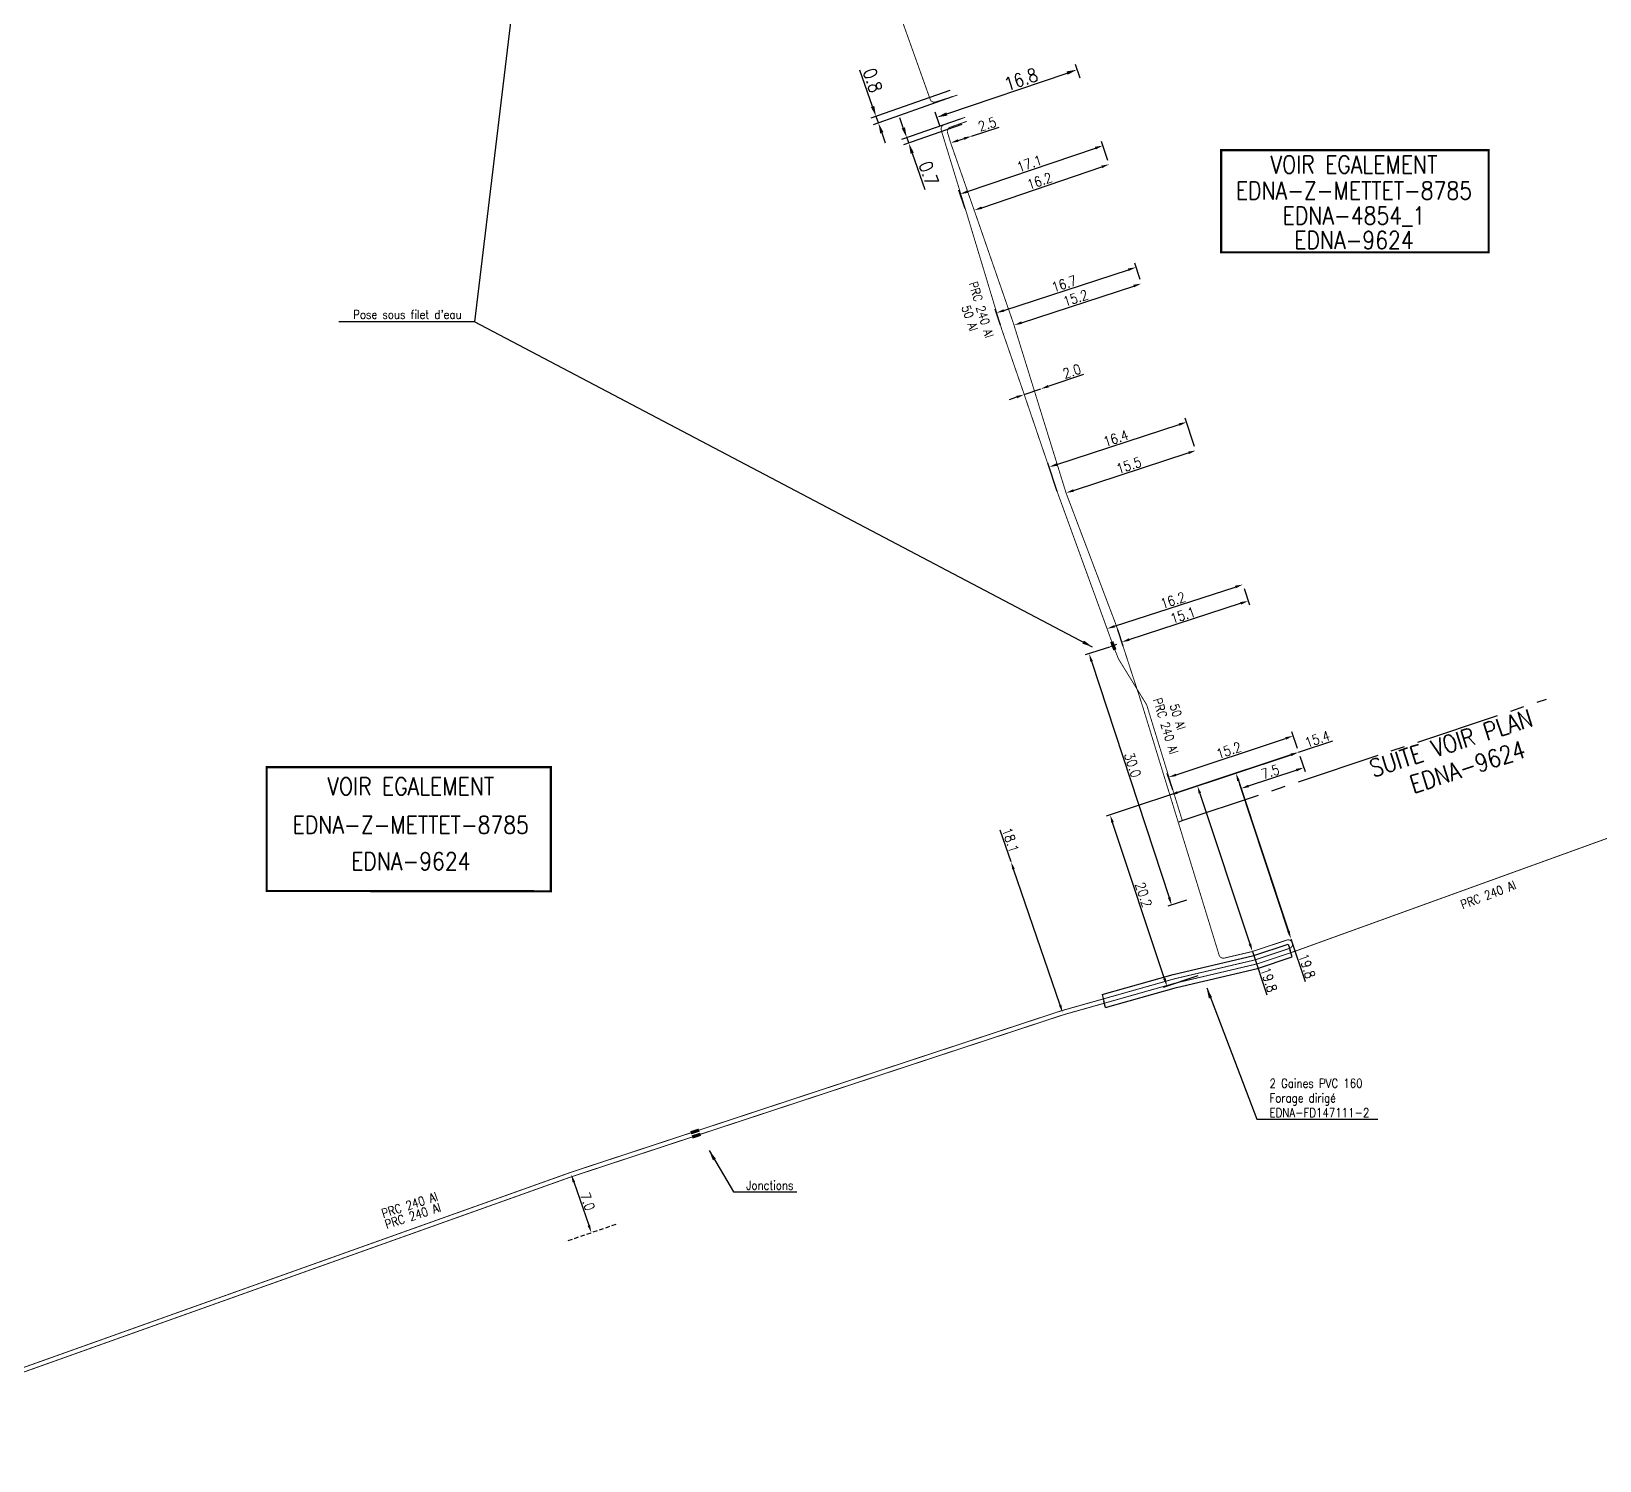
# Model space of a CAD drawing. Header units: millimetres. Extents: x 170000 to 170982, y 110182 to 111000.
# Drawn here: x 170178 to 170356, y 110248.6 to 110410.8 of the extents above; entities that cross this region are included whole.
import ezdxf
from ezdxf.enums import TextEntityAlignment as Align

# ---------------------------------------------------------------- set-up
doc = ezdxf.new("R2010")
doc.units = ezdxf.units.MM
doc.header["$PDMODE"] = 34
doc.linetypes.add('CENTER2', pattern=[28.575, 19.05, -3.175, 3.175, -3.175])
doc.linetypes.add('DASHED', pattern=[0.75, 0.5, -0.25])
doc.layers.get('0').update_dxf_attribs({"linetype": 'CONTINUOUS'})
doc.layers.get('Defpoints').update_dxf_attribs({"linetype": 'CONTINUOUS'})
for name, color, linetype in [('M_120', 5, 'M_ST_13'), ('M_300', 7, 'CONTINUOUS'), ('M_400', 7, 'CONTINUOUS'), ('M_930', 7, 'CONTINUOUS')]:
    doc.layers.add(name, color=color, linetype=linetype)
doc.styles.get("Standard").update_dxf_attribs({"font": 'romans.shx', "width": 0.85})
doc.linetypes.add('M_ST_13', pattern='A,5,-0.3,["oo",Standard,S=1.5,R=0,X=0,Y=-0.5],-3', length=8.3)
doc.dimstyles.get("Standard").update_dxf_attribs({"dimtxt": 1.5, "dimasz": 1.2, "dimexe": 0.625, "dimexo": 0.625, "dimgap": 0.25, "dimtad": 1, "dimdec": 1, "dimzin": 0, "dimdsep": 46, "dimtxsty": 'Standard', "dimcen": -0.5, "dimadec": 0, "dimazin": 0, "dimtfac": 1, "dimtdec": 1, "dimtmove": 0, "dimatfit": 3, "dimfxl": 0, "dimtolj": 1, "dimtzin": 0, "dimarcsym": 0})

# ---------------------------------------------------------------- blocks, each defined once
blk = doc.blocks.new('*D24')
at = {"layer": 'Defpoints', "color": 0, "linetype": 'Continuous', "transparency": 16777216}
for p in [(170299.6, 110397.88), (170300.33, 110395.76), (170284.12, 110390.25)]:
    blk.add_point(p, dxfattribs=at)
at = {"layer": 'M_120', "color": 0, "linetype": 'Continuous', "lineweight": -2, "transparency": 16777216}
for p, q in [((170284.24, 110392.66), (170298.75, 110397.59)), ((170300.17, 110396.2), (170299.45, 110398.33)), ((170283.96, 110390.69), (170283.24, 110392.82))]:
    blk.add_line(p, q, dxfattribs=at)
at = {"layer": 'M_120', "color": 0, "linetype": 'Continuous', "transparency": 16777216}
for points in [[(170298.7, 110397.74), (170298.8, 110397.45), (170299.6, 110397.88)], [(170284.2, 110392.81), (170284.29, 110392.52), (170283.39, 110392.37)]]:
    blk.add_solid(points, dxfattribs=at)
at = {"layer": 'M_120', "color": 0, "linetype": 'Continuous', "transparency": 16777216, "insert": (170291.26, 110395.84), "char_height": 1.125, "attachment_point": 5, "rotation": 18.7733}
blk.add_mtext('\\A1;17.1', dxfattribs=at)
blk = doc.blocks.new('*D25')
at = {"layer": 'Defpoints', "color": 0, "linetype": 'Continuous', "transparency": 16777216}
for p in [(170303.35, 110384.07), (170303.96, 110382.22), (170288.11, 110377.04)]:
    blk.add_point(p, dxfattribs=at)
at = {"layer": 'M_120', "color": 0, "linetype": 'Continuous', "lineweight": -2, "transparency": 16777216}
for p, q in [((170288.36, 110379.17), (170302.5, 110383.79)), ((170303.81, 110382.67), (170303.21, 110384.52)), ((170287.97, 110377.49), (170287.36, 110379.33))]:
    blk.add_line(p, q, dxfattribs=at)
at = {"layer": 'M_120', "color": 0, "linetype": 'Continuous', "transparency": 16777216}
for points in [[(170302.45, 110383.93), (170302.54, 110383.65), (170303.35, 110384.07)], [(170288.32, 110379.31), (170288.41, 110379.03), (170287.51, 110378.89)]]:
    blk.add_solid(points, dxfattribs=at)
at = {"layer": 'M_120', "color": 0, "linetype": 'Continuous', "transparency": 16777216, "insert": (170295.2, 110382.19), "char_height": 1.125, "attachment_point": 5, "rotation": 18.1064}
blk.add_mtext('\\A1;16.7', dxfattribs=at)
blk = doc.blocks.new('*D26')
at = {"layer": 'Defpoints', "color": 0, "linetype": 'Continuous', "transparency": 16777216}
for p in [(170309.1, 110366.5), (170310.15, 110363.28), (170294.56, 110358.19)]:
    blk.add_point(p, dxfattribs=at)
at = {"layer": 'M_120', "color": 0, "linetype": 'Continuous', "lineweight": -2, "transparency": 16777216}
for p, q in [((170310, 110363.73), (170308.95, 110366.95)), ((170294.37, 110361.68), (170308.24, 110366.22)), ((170294.42, 110358.63), (170293.36, 110361.85))]:
    blk.add_line(p, q, dxfattribs=at)
at = {"layer": 'M_120', "color": 0, "linetype": 'Continuous', "transparency": 16777216}
for points in [[(170308.2, 110366.36), (170308.29, 110366.08), (170309.1, 110366.5)], [(170294.32, 110361.83), (170294.41, 110361.54), (170293.51, 110361.4)]]:
    blk.add_solid(points, dxfattribs=at)
at = {"layer": 'M_120', "color": 0, "linetype": 'Continuous', "transparency": 16777216, "insert": (170301.07, 110364.66), "char_height": 1.125, "attachment_point": 5, "rotation": 18.1064}
blk.add_mtext('\\A1;16.4', dxfattribs=at)
blk = doc.blocks.new('*D27')
at = {"layer": 'Defpoints', "color": 0, "linetype": 'Continuous', "transparency": 16777216}
for p in [(170315.49, 110348.06), (170315.49, 110348.06), (170300.07, 110343.05)]:
    blk.add_point(p, dxfattribs=at)
at = {"layer": 'M_120', "color": 0, "linetype": 'Continuous', "lineweight": -2, "transparency": 16777216}
blk.add_line((170300.93, 110343.33), (170314.63, 110347.78), dxfattribs=at)
at = {"layer": 'M_120', "color": 0, "linetype": 'Continuous', "transparency": 16777216}
for points in [[(170314.58, 110347.93), (170314.68, 110347.64), (170315.49, 110348.06)], [(170300.88, 110343.47), (170300.97, 110343.19), (170300.07, 110343.05)]]:
    blk.add_solid(points, dxfattribs=at)
at = {"layer": 'M_120', "color": 0, "linetype": 'Continuous', "transparency": 16777216, "insert": (170307.55, 110346.27), "char_height": 1.125, "attachment_point": 5, "rotation": 18.0057}
blk.add_mtext('\\A1;16.2', dxfattribs=at)
blk = doc.blocks.new('*D31')
at = {"layer": 'Defpoints', "color": 0, "linetype": 'Continuous', "transparency": 16777216}
for p in [(170296.67, 110406.5), (170297.2, 110404.95), (170281.28, 110399.53)]:
    blk.add_point(p, dxfattribs=at)
at = {"layer": 'M_120', "color": 0, "linetype": 'Continuous', "lineweight": -2, "transparency": 16777216}
for p, q in [((170281.89, 110401.47), (170295.54, 110406.11)), ((170297, 110405.54), (170296.47, 110407.09)), ((170281.07, 110400.12), (170280.55, 110401.68))]:
    blk.add_line(p, q, dxfattribs=at)
at = {"layer": 'M_120', "color": 0, "linetype": 'Continuous', "transparency": 16777216}
for points in [[(170295.47, 110406.3), (170295.6, 110405.92), (170296.67, 110406.5)], [(170281.82, 110401.66), (170281.95, 110401.28), (170280.75, 110401.08)]]:
    blk.add_solid(points, dxfattribs=at)
at = {"layer": 'M_120', "color": 0, "linetype": 'Continuous', "transparency": 16777216, "insert": (170290.31, 110405.39), "char_height": 1.5, "attachment_point": 5, "rotation": 18.7759}
blk.add_mtext('\\A1;16.8', dxfattribs=at)
blk = doc.blocks.new('*D32')
at = {"layer": 'Defpoints', "color": 0, "linetype": 'Continuous', "transparency": 16777216}
for p in [(170282.82, 110404.35), (170283.08, 110403.61), (170273.85, 110401.19)]:
    blk.add_point(p, dxfattribs=at)
at = {"layer": 'M_120', "color": 0, "linetype": 'Continuous', "lineweight": -2, "transparency": 16777216}
for p, q in [((170273.45, 110402.33), (170272, 110406.45)), ((170282.23, 110404.14), (170273.26, 110400.99)), ((170282.49, 110403.4), (170273.52, 110400.25)), ((170274.11, 110400.46), (170273.85, 110401.19)), ((170274.51, 110399.32), (170274.9, 110398.19))]:
    blk.add_line(p, q, dxfattribs=at)
at = {"layer": 'M_120', "color": 0, "linetype": 'Continuous', "transparency": 16777216}
for points in [[(170273.64, 110402.39), (170273.26, 110402.26), (170273.85, 110401.19)], [(170274.69, 110399.39), (170274.32, 110399.26), (170274.11, 110400.46)]]:
    blk.add_solid(points, dxfattribs=at)
at = {"layer": 'M_120', "color": 0, "linetype": 'Continuous', "transparency": 16777216, "insert": (170273.47, 110405.28), "char_height": 1.5, "attachment_point": 5, "rotation": 289.3547}
blk.add_mtext('\\A1;0.8', dxfattribs=at)
blk = doc.blocks.new('*D33')
at = {"layer": 'Defpoints', "color": 0, "linetype": 'Continuous', "transparency": 16777216}
for p in [(170283.97, 110401.09), (170284.18, 110400.48), (170277.56, 110398.15)]:
    blk.add_point(p, dxfattribs=at)
at = {"layer": 'M_120', "color": 0, "linetype": 'Continuous', "lineweight": -2, "transparency": 16777216}
for p, q in [((170276.94, 110399.9), (170276.55, 110401.03)), ((170283.38, 110400.89), (170276.75, 110398.56)), ((170283.59, 110400.27), (170276.97, 110397.95)), ((170277.34, 110398.77), (170277.56, 110398.15)), ((170277.96, 110397.02), (170279.4, 110392.9))]:
    blk.add_line(p, q, dxfattribs=at)
at = {"layer": 'M_120', "color": 0, "linetype": 'Continuous', "transparency": 16777216}
for points in [[(170277.13, 110399.96), (170276.76, 110399.83), (170277.34, 110398.77)], [(170278.14, 110397.09), (170277.77, 110396.95), (170277.56, 110398.15)]]:
    blk.add_solid(points, dxfattribs=at)
at = {"layer": 'M_120', "color": 0, "linetype": 'Continuous', "transparency": 16777216, "insert": (170279.82, 110394.72), "char_height": 1.5, "attachment_point": 5, "rotation": 289.3547}
blk.add_mtext('\\A1;0.7', dxfattribs=at)
blk = doc.blocks.new('*D34')
at = {"layer": 'Defpoints', "color": 0, "linetype": 'Continuous', "transparency": 16777216}
for p in [(170290.66, 110369.62), (170292.55, 110370.27), (170292.55, 110370.27)]:
    blk.add_point(p, dxfattribs=at)
at = {"layer": 'M_120', "color": 0, "linetype": 'Continuous', "lineweight": -2, "transparency": 16777216}
for p, q in [((170293.4, 110370.56), (170297.44, 110371.94)), ((170289.8, 110369.33), (170288.95, 110369.04)), ((170290.66, 110369.62), (170292.55, 110370.27))]:
    blk.add_line(p, q, dxfattribs=at)
at = {"layer": 'M_120', "color": 0, "linetype": 'Continuous', "transparency": 16777216}
for points in [[(170293.35, 110370.7), (170293.45, 110370.42), (170292.55, 110370.27)], [(170289.76, 110369.47), (170289.85, 110369.19), (170290.66, 110369.62)]]:
    blk.add_solid(points, dxfattribs=at)
at = {"layer": 'M_120', "color": 0, "linetype": 'Continuous', "transparency": 16777216, "insert": (170296.08, 110372.27), "char_height": 1.125, "attachment_point": 5, "rotation": 18.883}
blk.add_mtext('\\A1;2.0', dxfattribs=at)
blk = doc.blocks.new('*D35')
at = {"layer": 'Defpoints', "color": 0, "linetype": 'Continuous', "transparency": 16777216}
for p in [(170300.78, 110341.11), (170309.54, 110312.39), (170307.4, 110311.69)]:
    blk.add_point(p, dxfattribs=at)
at = {"layer": 'M_120', "color": 0, "linetype": 'Continuous', "lineweight": -2, "transparency": 16777216}
for p, q in [((170300.33, 110340.97), (170297.59, 110340.07)), ((170298.32, 110339.36), (170307.12, 110312.55)), ((170309.09, 110312.25), (170306.96, 110311.55))]:
    blk.add_line(p, q, dxfattribs=at)
at = {"layer": 'M_120', "color": 0, "linetype": 'Continuous', "transparency": 16777216}
for points in [[(170298.46, 110339.4), (170298.17, 110339.31), (170298.03, 110340.21)], [(170307.27, 110312.59), (170306.98, 110312.5), (170307.4, 110311.69)]]:
    blk.add_solid(points, dxfattribs=at)
at = {"layer": 'M_120', "color": 0, "linetype": 'Continuous', "transparency": 16777216, "insert": (170302.97, 110327.59), "char_height": 1.125, "attachment_point": 5, "rotation": 288.1874}
blk.add_mtext('\\A1;30.0', dxfattribs=at)
blk = doc.blocks.new('M_300_04')
at = {"color": 0, "linetype": 'Continuous'}
blk.add_line((0, 0.375), (0, -0.375), dxfattribs=at)
blk.add_solid([(-0.5, 0.1875), (-0.5, -0.1875), (0.5, 0.1875), (0.5, -0.1875)], dxfattribs=at)
at = {"color": 0, "linetype": 'Continuous', "width": 0.75, "flags": 3}
for tag, p in [('DEF_LEG', (0, -5)), ('DEF_COUP', (0, -7.5)), ('DEF_TYPE', (0, -10))]:
    blk.add_attdef(tag, text='', height=1.2, dxfattribs=at).set_placement(p, align=Align.MIDDLE)
blk = doc.blocks.new('*D47')
at = {"layer": 'Defpoints', "color": 0, "linetype": 'Continuous', "transparency": 16777216}
for p in [(170239.25, 110281.11), (170241.54, 110274.49), (170241.54, 110274.49)]:
    blk.add_point(p, dxfattribs=at)
at = {"layer": 'M_120', "color": 0, "linetype": 'Continuous', "lineweight": -2, "transparency": 16777216}
blk.add_line((170239.54, 110280.26), (170241.24, 110275.34), dxfattribs=at)
at = {"layer": 'M_120', "color": 0, "linetype": 'Continuous', "transparency": 16777216}
for points in [[(170239.68, 110280.31), (170239.4, 110280.21), (170239.25, 110281.11)], [(170241.38, 110275.39), (170241.1, 110275.29), (170241.54, 110274.49)]]:
    blk.add_solid(points, dxfattribs=at)
at = {"layer": 'M_120', "color": 0, "linetype": 'Continuous', "transparency": 16777216, "insert": (170241.1, 110278.04), "char_height": 1.125, "attachment_point": 5, "rotation": 289.0738}
blk.add_mtext('\\A1;7.0', dxfattribs=at)
blk = doc.blocks.new('*D48')
at = {"layer": 'Defpoints', "color": 0, "linetype": 'Continuous', "transparency": 16777216}
for p in [(170289.17, 110316.6), (170289.17, 110316.6), (170295.03, 110299.48)]:
    blk.add_point(p, dxfattribs=at)
at = {"layer": 'M_120', "color": 0, "linetype": 'Continuous', "lineweight": -2, "transparency": 16777216}
for p, q in [((170289.17, 110316.6), (170287.95, 110320.18)), ((170294.74, 110300.33), (170289.46, 110315.75))]:
    blk.add_line(p, q, dxfattribs=at)
at = {"layer": 'M_120', "color": 0, "linetype": 'Continuous', "transparency": 16777216}
for points in [[(170289.6, 110315.8), (170289.32, 110315.7), (170289.17, 110316.6)], [(170294.88, 110300.38), (170294.6, 110300.28), (170295.03, 110299.48)]]:
    blk.add_solid(points, dxfattribs=at)
at = {"layer": 'M_120', "color": 0, "linetype": 'Continuous', "transparency": 16777216, "insert": (170289.12, 110319.06), "char_height": 1.125, "attachment_point": 5, "rotation": 288.9014}
blk.add_mtext('\\A1;18.1', dxfattribs=at)
blk = doc.blocks.new('*D49')
at = {"layer": 'Defpoints', "color": 0, "linetype": 'Continuous', "transparency": 16777216}
for p in [(170315.49, 110348.06), (170316.09, 110346.2), (170301.13, 110343.39)]:
    blk.add_point(p, dxfattribs=at)
at = {"layer": 'M_120', "color": 0, "linetype": 'Continuous', "lineweight": -2, "transparency": 16777216}
for p, q in [((170315.63, 110347.62), (170316.23, 110345.76)), ((170302.59, 110341.81), (170315.23, 110345.93)), ((170301.27, 110342.95), (170301.87, 110341.09))]:
    blk.add_line(p, q, dxfattribs=at)
at = {"layer": 'M_120', "color": 0, "linetype": 'Continuous', "transparency": 16777216}
for points in [[(170315.19, 110346.07), (170315.28, 110345.78), (170316.09, 110346.2)], [(170302.54, 110341.96), (170302.63, 110341.67), (170301.73, 110341.54)]]:
    blk.add_solid(points, dxfattribs=at)
at = {"layer": 'M_120', "color": 0, "linetype": 'Continuous', "transparency": 16777216, "insert": (170308.68, 110344.58), "char_height": 1.125, "attachment_point": 5, "rotation": 18.0057}
blk.add_mtext('\\A1;15.1', dxfattribs=at)
blk = doc.blocks.new('*D50')
at = {"layer": 'Defpoints', "color": 0, "linetype": 'Continuous', "transparency": 16777216}
for p in [(170321.81, 110329.03), (170321.81, 110329.03), (170307.2, 110324.17)]:
    blk.add_point(p, dxfattribs=at)
at = {"layer": 'M_120', "color": 0, "linetype": 'Continuous', "lineweight": -2, "transparency": 16777216}
for p, q in [((170321.81, 110329.03), (170325.7, 110330.32)), ((170308.05, 110324.45), (170320.96, 110328.74))]:
    blk.add_line(p, q, dxfattribs=at)
at = {"layer": 'M_120', "color": 0, "linetype": 'Continuous', "transparency": 16777216}
for points in [[(170320.91, 110328.89), (170321.01, 110328.6), (170321.81, 110329.03)], [(170308.01, 110324.6), (170308.1, 110324.31), (170307.2, 110324.17)]]:
    blk.add_solid(points, dxfattribs=at)
at = {"layer": 'M_120', "color": 0, "linetype": 'Continuous', "transparency": 16777216, "insert": (170323.95, 110330.53), "char_height": 1.125, "attachment_point": 5, "rotation": 18.3869}
blk.add_mtext('\\A1;15.4', dxfattribs=at)
blk = doc.blocks.new('*D51')
at = {"layer": 'Defpoints', "color": 0, "linetype": 'Continuous', "transparency": 16777216}
for p in [(170321.81, 110329.03), (170322.39, 110327.28), (170320.94, 110307.87)]:
    blk.add_point(p, dxfattribs=at)
at = {"layer": 'M_120', "color": 0, "linetype": 'Continuous', "lineweight": -2, "transparency": 16777216}
for p, q in [((170321.96, 110328.58), (170322.54, 110326.84)), ((170316.13, 110325.2), (170321.54, 110327)), ((170320.79, 110308.32), (170315.13, 110325.36))]:
    blk.add_line(p, q, dxfattribs=at)
at = {"layer": 'M_120', "color": 0, "linetype": 'Continuous', "transparency": 16777216}
for points in [[(170321.49, 110327.14), (170321.59, 110326.85), (170322.39, 110327.28)], [(170316.08, 110325.34), (170316.18, 110325.06), (170315.28, 110324.91)]]:
    blk.add_solid(points, dxfattribs=at)
at = {"layer": 'M_120', "color": 0, "linetype": 'Continuous', "transparency": 16777216, "insert": (170318.6, 110326.81), "char_height": 1.125, "attachment_point": 5, "rotation": 18.3869}
blk.add_mtext('\\A1;7.5', dxfattribs=at)
blk = doc.blocks.new('*D52')
at = {"layer": 'Defpoints', "color": 0, "linetype": 'Continuous', "transparency": 16777216}
for p in [(170321.81, 110329.03), (170314.7, 110326.66), (170320.94, 110307.87)]:
    blk.add_point(p, dxfattribs=at)
at = {"layer": 'M_120', "color": 0, "linetype": 'Continuous', "lineweight": -2, "transparency": 16777216}
for p, q in [((170321.37, 110328.88), (170314.25, 110326.51)), ((170314.98, 110325.81), (170320.66, 110308.73)), ((170320.94, 110307.87), (170322.55, 110303.03))]:
    blk.add_line(p, q, dxfattribs=at)
at = {"layer": 'M_120', "color": 0, "linetype": 'Continuous', "transparency": 16777216}
for points in [[(170315.12, 110325.85), (170314.84, 110325.76), (170314.7, 110326.66)], [(170320.8, 110308.77), (170320.52, 110308.68), (170320.94, 110307.87)]]:
    blk.add_solid(points, dxfattribs=at)
at = {"layer": 'M_120', "color": 0, "linetype": 'Continuous', "transparency": 16777216, "insert": (170322.76, 110304.77), "char_height": 1.125, "attachment_point": 5, "rotation": 288.3869}
blk.add_mtext('\\A1;19.8', dxfattribs=at)
blk = doc.blocks.new('*D53')
at = {"layer": 'Defpoints', "color": 0, "linetype": 'Continuous', "transparency": 16777216}
for p in [(170321.81, 110329.03), (170310.33, 110325.21), (170316.57, 110306.42)]:
    blk.add_point(p, dxfattribs=at)
at = {"layer": 'M_120', "color": 0, "linetype": 'Continuous', "lineweight": -2, "transparency": 16777216}
for p, q in [((170321.37, 110328.88), (170309.88, 110325.06)), ((170310.61, 110324.35), (170316.29, 110307.27)), ((170316.57, 110306.42), (170318.21, 110301.49)), ((170317.02, 110306.57), (170317.02, 110306.57))]:
    blk.add_line(p, q, dxfattribs=at)
at = {"layer": 'M_120', "color": 0, "linetype": 'Continuous', "transparency": 16777216}
for points in [[(170310.75, 110324.4), (170310.47, 110324.31), (170310.33, 110325.21)], [(170316.43, 110307.32), (170316.15, 110307.23), (170316.57, 110306.42)]]:
    blk.add_solid(points, dxfattribs=at)
at = {"layer": 'M_120', "color": 0, "linetype": 'Continuous', "transparency": 16777216, "insert": (170318.43, 110303.22), "char_height": 1.125, "attachment_point": 5, "rotation": 288.3869}
blk.add_mtext('\\A1;19.8', dxfattribs=at)
blk = doc.blocks.new('*D54')
at = {"layer": 'Defpoints', "color": 0, "linetype": 'Continuous', "transparency": 16777216}
for p in [(170321.81, 110329.03), (170300.42, 110321.91), (170310.82, 110303.79)]:
    blk.add_point(p, dxfattribs=at)
at = {"layer": 'M_120', "color": 0, "linetype": 'Continuous', "lineweight": -2, "transparency": 16777216}
for p, q in [((170321.37, 110328.88), (170299.97, 110321.77)), ((170306.59, 110303.33), (170300.7, 110321.06)), ((170310.38, 110303.64), (170306.43, 110302.33))]:
    blk.add_line(p, q, dxfattribs=at)
at = {"layer": 'M_120', "color": 0, "linetype": 'Continuous', "transparency": 16777216}
for points in [[(170300.84, 110321.11), (170300.56, 110321.01), (170300.42, 110321.91)], [(170306.74, 110303.38), (170306.45, 110303.29), (170306.88, 110302.48)]]:
    blk.add_solid(points, dxfattribs=at)
at = {"layer": 'M_120', "color": 0, "linetype": 'Continuous', "transparency": 16777216, "insert": (170304.22, 110312.86), "char_height": 1.125, "attachment_point": 5, "rotation": 288.3869}
blk.add_mtext('\\A1;20.2', dxfattribs=at)
blk = doc.blocks.new('*D55')
at = {"layer": 'Defpoints', "color": 0, "linetype": 'Continuous', "transparency": 16777216}
for p in [(170310.15, 110363.28), (170310.15, 110363.28), (170295.42, 110358.46)]:
    blk.add_point(p, dxfattribs=at)
at = {"layer": 'M_120', "color": 0, "linetype": 'Continuous', "lineweight": -2, "transparency": 16777216}
blk.add_line((170296.27, 110358.74), (170309.29, 110363), dxfattribs=at)
at = {"layer": 'M_120', "color": 0, "linetype": 'Continuous', "transparency": 16777216}
for points in [[(170309.25, 110363.14), (170309.34, 110362.86), (170310.15, 110363.28)], [(170296.23, 110358.89), (170296.32, 110358.6), (170295.42, 110358.46)]]:
    blk.add_solid(points, dxfattribs=at)
at = {"layer": 'M_120', "color": 0, "linetype": 'Continuous', "transparency": 16777216, "insert": (170302.55, 110361.59), "char_height": 1.125, "attachment_point": 5, "rotation": 18.1064}
blk.add_mtext('\\A1;15.5', dxfattribs=at)
blk = doc.blocks.new('*D56')
at = {"layer": 'Defpoints', "color": 0, "linetype": 'Continuous', "transparency": 16777216}
for p in [(170321.2, 110330.89), (170321.81, 110329.03), (170307.67, 110324.33)]:
    blk.add_point(p, dxfattribs=at)
at = {"layer": 'M_120', "color": 0, "linetype": 'Continuous', "lineweight": -2, "transparency": 16777216}
for p, q in [((170321.67, 110329.47), (170321.05, 110331.33)), ((170307.91, 110326.47), (170320.34, 110330.6)), ((170307.53, 110324.77), (170306.91, 110326.63))]:
    blk.add_line(p, q, dxfattribs=at)
at = {"layer": 'M_120', "color": 0, "linetype": 'Continuous', "transparency": 16777216}
for points in [[(170320.29, 110330.74), (170320.39, 110330.46), (170321.2, 110330.89)], [(170307.86, 110326.61), (170307.96, 110326.33), (170307.06, 110326.19)]]:
    blk.add_solid(points, dxfattribs=at)
at = {"layer": 'M_120', "color": 0, "linetype": 'Continuous', "transparency": 16777216, "insert": (170313.89, 110329.25), "char_height": 1.125, "attachment_point": 5, "rotation": 18.3869}
blk.add_mtext('\\A1;15.2', dxfattribs=at)
blk = doc.blocks.new('*D57')
at = {"layer": 'Defpoints', "color": 0, "linetype": 'Continuous', "transparency": 16777216}
for p in [(170303.96, 110382.22), (170303.96, 110382.22), (170289.51, 110377.5)]:
    blk.add_point(p, dxfattribs=at)
at = {"layer": 'M_120', "color": 0, "linetype": 'Continuous', "lineweight": -2, "transparency": 16777216}
blk.add_line((170290.37, 110377.78), (170303.1, 110381.94), dxfattribs=at)
at = {"layer": 'M_120', "color": 0, "linetype": 'Continuous', "transparency": 16777216}
for points in [[(170303.05, 110382.08), (170303.15, 110381.8), (170303.96, 110382.22)], [(170290.32, 110377.92), (170290.41, 110377.64), (170289.51, 110377.5)]]:
    blk.add_solid(points, dxfattribs=at)
at = {"layer": 'M_120', "color": 0, "linetype": 'Continuous', "transparency": 16777216, "insert": (170296.5, 110380.57), "char_height": 1.125, "attachment_point": 5, "rotation": 18.1064}
blk.add_mtext('\\A1;15.2', dxfattribs=at)
blk = doc.blocks.new('*D58')
at = {"layer": 'Defpoints', "color": 0, "linetype": 'Continuous', "transparency": 16777216}
for p in [(170300.33, 110395.76), (170300.33, 110395.76), (170284.99, 110390.54)]:
    blk.add_point(p, dxfattribs=at)
at = {"layer": 'M_120', "color": 0, "linetype": 'Continuous', "lineweight": -2, "transparency": 16777216}
blk.add_line((170285.84, 110390.83), (170299.47, 110395.47), dxfattribs=at)
at = {"layer": 'M_120', "color": 0, "linetype": 'Continuous', "transparency": 16777216}
for points in [[(170299.42, 110395.61), (170299.52, 110395.33), (170300.33, 110395.76)], [(170285.79, 110390.97), (170285.89, 110390.69), (170284.99, 110390.54)]]:
    blk.add_solid(points, dxfattribs=at)
at = {"layer": 'M_120', "color": 0, "linetype": 'Continuous', "transparency": 16777216, "insert": (170292.41, 110393.86), "char_height": 1.125, "attachment_point": 5, "rotation": 18.7783}
blk.add_mtext('\\A1;16.2', dxfattribs=at)
blk = doc.blocks.new('*D59')
at = {"layer": 'Defpoints', "color": 0, "linetype": 'Continuous', "transparency": 16777216}
for p in [(170282.32, 110398.18), (170284.7, 110398.95), (170284.7, 110398.95)]:
    blk.add_point(p, dxfattribs=at)
at = {"layer": 'M_120', "color": 0, "linetype": 'Continuous', "lineweight": -2, "transparency": 16777216}
for p, q in [((170284.7, 110398.95), (170287.82, 110399.96)), ((170283.18, 110398.46), (170283.84, 110398.68))]:
    blk.add_line(p, q, dxfattribs=at)
at = {"layer": 'M_120', "color": 0, "linetype": 'Continuous', "transparency": 16777216}
for points in [[(170283.13, 110398.6), (170283.22, 110398.32), (170282.32, 110398.18)], [(170283.8, 110398.82), (170283.89, 110398.53), (170284.7, 110398.95)]]:
    blk.add_solid(points, dxfattribs=at)
at = {"layer": 'M_120', "color": 0, "linetype": 'Continuous', "transparency": 16777216, "insert": (170286.46, 110400.31), "char_height": 1.125, "attachment_point": 5, "rotation": 17.9248}
blk.add_mtext('\\A1;2.5', dxfattribs=at)
blk = doc.blocks.new('M_300_03')
at = {"color": 0, "linetype": 'Continuous'}
blk.add_solid([(-0.5, 0.1875), (-0.5, -0.1875), (0.5, 0.1875), (0.5, -0.1875)], dxfattribs=at)
at = {"color": 0, "linetype": 'Continuous', "width": 0.75, "flags": 3}
for tag, p in [('DEF_LEG', (0, -5)), ('DEF_COUP', (0, -7.5)), ('DEF_TYPE', (0, -10))]:
    blk.add_attdef(tag, text='', height=1.2, dxfattribs=at).set_placement(p, align=Align.MIDDLE)

msp = doc.modelspace()

# ---------------------------------------------------------------- linework, layer by layer
at = {"layer": 'M_120', "const_width": 0.1}
for points in [[(170283.08, 110403.61), (170280.61, 110402.83, -0.403892), (170279.99, 110403.13), (170263.74, 110448.67), (170263.07, 110450.56, -0.39843), (170263.35, 110451.18), (170282.08, 110458.88)], [(170283.97, 110401.09), (170281.56, 110400.23, 0.400825), (170281.25, 110399.62), (170284.12, 110390.25), (170288.11, 110377.04), (170290.67, 110369.63, -0.001145), (170290.67, 110369.62), (170294.56, 110358.19), (170300.07, 110343.05), (170300.77, 110341.12, -0.006025), (170300.78, 110341.11), (170301.34, 110339.68, 0.044568), (170301.38, 110339.6), (170304.54, 110334.46, -0.063357), (170304.59, 110334.34), (170308.61, 110321.27)], [(170284.13, 110400.62), (170282.28, 110399.97, 0.402249), (170281.96, 110399.35), (170282.32, 110398.19, 0.009773), (170282.32, 110398.18), (170284.99, 110390.54, -0.000534), (170284.99, 110390.54), (170289.51, 110377.51, -0.008192), (170289.51, 110377.49), (170295.41, 110358.48, 0.015268), (170295.42, 110358.45), (170301.12, 110343.4, -0.011944), (170301.13, 110343.38), (170304.1, 110334.26), (170312.79, 110306.01, 0.39401), (170313.38, 110305.67), (170316.55, 110306.41, 0.022971), (170316.59, 110306.43), (170320.47, 110307.71, -0.414214), (170321.1, 110307.4), (170321.1, 110307.4, -0.414214), (170320.78, 110306.77), (170316.94, 110305.49, -0.022528), (170316.85, 110305.46), (170307.73, 110303.32, 0.011102), (170307.69, 110303.31), (170299.63, 110301.03), (170294.98, 110299.72, 0.01072), (170294.94, 110299.71), (170253.29, 110285.99), (170239.18, 110281.35, 0.006109), (170239.16, 110281.34), (170148.91, 110249.16)]]:
    msp.add_lwpolyline(points, format="xyb", dxfattribs=at)
at = {"layer": 'M_120'}
msp.add_lwpolyline([(170149.07, 110248.69, 0.1, 0.1, 0), (170239.32, 110280.87, 0.1, 0.1, -0.006109), (170239.33, 110280.87, 0.1, 0.1, 0), (170253.45, 110285.52, 0.1, 0.1, 0), (170295.1, 110299.23, 0.1, 0.1, -0.01072), (170295.12, 110299.24, 0.1, 0.1, 0), (170299.77, 110300.55, 0.1, 0.1, 0), (170307.82, 110302.83, 0.1, 0.1, -0.011102), (170307.84, 110302.83, 0.1, 0.1, 0), (170316.97, 110304.98, 0.1, 0.1, 0.022528), (170317.1, 110305.01, 0.1, 0.1, 0), (170320.94, 110306.29, 0.1, 0.1, 0), (170321.41, 110306.45, 0.1, 0.1, 0.007126), (170321.42, 110306.45, 0.1, 0.1, 0), (170375.07, 110325.85, 0.1, 0.1, 0)], format="xyseb", dxfattribs=at)
at = {"layer": 'M_120', "color": 7, "linetype": 'DASHED', "flags": 128}
msp.add_lwpolyline([(170244.31, 110275.44), (170241.54, 110274.49), (170238.62, 110273.49)], dxfattribs=at)
at = {"layer": 'M_400', "color": 7, "linetype": 'CONTINUOUS'}
for p, q in [((170316.72, 110305.95), (170320.63, 110307.24)), ((170320.63, 110307.24), (170320.86, 110306.53)), ((170321.1, 110305.82), (170320.86, 110306.53)), ((170307.56, 110303.79), (170316.72, 110305.95)), ((170317.13, 110304.5), (170321.1, 110305.82)), ((170299.5, 110301.52), (170307.56, 110303.79)), ((170307.94, 110302.34), (170317.13, 110304.5)), ((170299.5, 110301.52), (170299.7, 110300.79)), ((170299.91, 110300.07), (170307.94, 110302.34)), ((170299.91, 110300.07), (170299.7, 110300.79))]:
    msp.add_line(p, q, dxfattribs=at)
at = {"layer": 'M_930', "const_width": 0.25}
for points in [[(170313.02, 110397.36), (170343.39, 110397.36), (170343.39, 110385.76), (170313.02, 110385.76)], [(170204.68, 110327.33), (170236.94, 110327.33), (170236.94, 110313.25), (170204.68, 110313.29)]]:
    msp.add_lwpolyline(points, close=True, dxfattribs=at)
at = {"layer": 'M_930', "linetype": 'CENTER2', "ltscale": 0.5, "flags": 128}
msp.add_lwpolyline([(170308.24, 110321.15), (170308.61, 110321.27), (170349.96, 110335.06)], dxfattribs=at)

# ---------------------------------------------------------------- block references
at = {"layer": 'M_300'}
for name, p, rotation in [('M_300_04', (170300.78, 110341.11), 291.1940484969815), ('M_300_03', (170253.29, 110285.99), 18.22557640317183), ('M_300_03', (170253.45, 110285.52), 198.2255764034321)]:
    msp.add_blockref(name, p, dxfattribs=dict(at, rotation=rotation))

# ---------------------------------------------------------------- texts
at = {"layer": 'M_120', "width": 0.85}
for s, rotation, p in [('PRC 240 Al', 286.8379, (170284.36, 110382.27)), ('50 Al', 289.1215, (170283.54, 110379.53)), ('PRC 240 Al', 287.1035, (170305.28, 110335.01)), ('50 Al', 287.1035, (170307.18, 110334.33))]:
    msp.add_text(s, height=1, rotation=rotation, dxfattribs=at).set_placement(p)
for rotation, p in [(20.8786, (170343.34, 110312.86)), (17.9286, (170220.9, 110277.65)), (17.9286, (170221.27, 110276.42))]:
    msp.add_text('PRC 240 Al', height=1, rotation=rotation, dxfattribs=at).set_placement(p, align=Align.MIDDLE)
at = {"layer": 'M_120', "linetype": 'Continuous', "insert": (170226.81, 110378.71), "char_height": 1, "attachment_point": 6}
msp.add_mtext("Pose sous filet d'eau", dxfattribs=at)
at = {"layer": 'M_300', "linetype": 'Continuous', "insert": (170259.12, 110279.88), "char_height": 1, "attachment_point": 4}
msp.add_mtext('Jonctions', dxfattribs=at)
at = {"layer": 'M_400', "insert": (170318.51, 110289.79), "char_height": 1, "attachment_point": 4}
msp.add_mtext('2 Gaines PVC 160\\PForage dirigé\\PEDNA-FD147111-2 ', dxfattribs=at)
at = {"layer": 'M_930', "width": 0.85}
for s, p in [('VOIR EGALEMENT', (170328.1, 110394.73)), ('EDNA-Z-METTET-8785', (170328.1, 110391.77)), ('EDNA-4854_1', (170328.1, 110388.93)), ('EDNA-9624', (170328.1, 110386.15)), ('VOIR EGALEMENT', (170221.04, 110324.16)), ('EDNA-Z-METTET-8785', (170221.04, 110319.79)), ('EDNA-9624', (170221.04, 110315.66))]:
    msp.add_text(s, height=2, dxfattribs=at).set_placement(p, align=Align.CENTER)
for s, p in [('SUITE VOIR PLAN', (170339.43, 110329.11)), ('EDNA-9624', (170341.31, 110326.42))]:
    msp.add_text(s, height=2, rotation=17.8618, dxfattribs=at).set_placement(p, align=Align.CENTER)

# ---------------------------------------------------------------- dimensions: what is measured, and where the dimension line sits
at = {"layer": 'M_120', "linetype": 'Continuous'}
for base, p1, p2, angle, picture, middle in [((170273.85, 110401.19), (170283.08, 110403.61), (170282.82, 110404.35), 289.3547, '*D32', (170272.53, 110404.95)), ((170296.67, 110406.5), (170281.28, 110399.53), (170297.2, 110404.95), 198.7759, '*D31', (170290.64, 110404.44)), ((170277.56, 110398.15), (170283.97, 110401.09), (170284.18, 110400.48), 109.3547, '*D33', (170278.88, 110394.39))]:
    dim = msp.add_linear_dim(base=base, p1=p1, p2=p2, angle=angle, dimstyle='Standard', dxfattribs=at)
    dim.commit()
    dim.dimension.update_dxf_attribs({"geometry": picture, "text_midpoint": middle, "dimtype": 160})
for base, p1, p2, angle, picture, middle in [((170284.7, 110398.95), (170282.32, 110398.18), (170284.7, 110398.95), 197.9248, '*D59', (170286.69, 110399.6)), ((170299.6, 110397.88), (170284.12, 110390.25), (170300.33, 110395.76), 198.7733, '*D24', (170291.5, 110395.13)), ((170300.33, 110395.76), (170284.99, 110390.54), (170300.33, 110395.76), 198.7783, '*D58', (170292.66, 110393.15)), ((170303.35, 110384.07), (170288.11, 110377.04), (170303.96, 110382.22), 198.1064, '*D25', (170295.43, 110381.48)), ((170303.96, 110382.22), (170289.51, 110377.5), (170303.96, 110382.22), 198.1064, '*D57', (170296.73, 110379.86)), ((170292.55, 110370.27), (170290.66, 110369.62), (170292.55, 110370.27), 198.883, '*D34', (170296.32, 110371.56)), ((170309.1, 110366.5), (170294.56, 110358.19), (170310.15, 110363.28), 198.1064, '*D26', (170301.3, 110363.95)), ((170310.15, 110363.28), (170295.42, 110358.46), (170310.15, 110363.28), 198.1064, '*D55', (170302.78, 110360.87)), ((170315.49, 110348.06), (170300.07, 110343.05), (170315.49, 110348.06), 198.0057, '*D27', (170307.78, 110345.56)), ((170316.09, 110346.2), (170301.13, 110343.39), (170315.49, 110348.06), 198.0057, '*D49', (170308.91, 110343.87)), ((170307.4, 110311.69), (170300.78, 110341.11), (170309.54, 110312.39), 108.1874, '*D35', (170302.26, 110327.35)), ((170321.81, 110329.03), (170307.2, 110324.17), (170321.81, 110329.03), 198.3869, '*D50', (170324.18, 110329.82)), ((170310.33, 110325.21), (170316.57, 110306.42), (170321.81, 110329.03), 288.3869, '*D53', (170317.71, 110302.98)), ((170314.7, 110326.66), (170320.94, 110307.87), (170321.81, 110329.03), 288.3869, '*D52', (170322.05, 110304.53)), ((170322.39, 110327.28), (170320.94, 110307.87), (170321.81, 110329.03), 198.3869, '*D51', (170318.84, 110326.1)), ((170289.17, 110316.6), (170295.03, 110299.48), (170289.17, 110316.6), 288.9014, '*D48', (170288.41, 110318.81)), ((170241.54, 110274.49), (170239.25, 110281.11), (170241.54, 110274.49), 109.0738, '*D47', (170240.39, 110277.8))]:
    dim = msp.add_linear_dim(base=base, p1=p1, p2=p2, angle=angle, dimstyle='Standard', override={"dimscale": 0.75}, dxfattribs=at)
    dim.commit()
    dim.dimension.update_dxf_attribs({"geometry": picture, "text_midpoint": middle, "dimtype": 160})
for base, p1, angle, text, picture, middle in [((170321.2, 110330.89), (170307.67, 110324.33), 198.3869, '15.2', '*D56', (170314.13, 110328.54)), ((170300.42, 110321.91), (170310.82, 110303.79), 288.3869, '20.2', '*D54', (170303.51, 110312.62))]:
    dim = msp.add_linear_dim(base=base, p1=p1, p2=(170321.81, 110329.03), angle=angle, text=text, dimstyle='Standard', override={"dimscale": 0.75}, dxfattribs=at)
    dim.commit()
    dim.dimension.update_dxf_attribs({"geometry": picture, "text_midpoint": middle, "dimtype": 160})

# ---------------------------------------------------------------- leaders
msp.add_leader([(170242.84, 110498.87), (170228.26, 110377.86)], dimstyle='Standard', dxfattribs=at)
at = {"layer": 'M_120', "linetype": 'Continuous', "annotation_type": 0, "has_hookline": 1, "hookline_direction": 1, "text_width": 13.96}
msp.add_leader([(170298.42, 110340.97), (170228.26, 110377.86), (170227.06, 110377.86)], dimstyle='Standard', dxfattribs=at)
at = {"layer": 'M_300', "linetype": 'Continuous', "annotation_type": 0, "has_hookline": 1, "hookline_direction": 0, "text_width": 5.75}
msp.add_leader([(170254.89, 110283.85), (170257.67, 110279.13), (170258.87, 110279.13)], dimstyle='Standard', dxfattribs=at)
at = {"layer": 'M_400', "annotation_type": 0, "has_hookline": 1, "hookline_direction": 0, "text_width": 12.3}
msp.add_leader([(170311.38, 110302.28), (170317.06, 110287.38), (170318.26, 110287.38)], dimstyle='Standard', dxfattribs=at)

doc.saveas('drawing.dxf')
